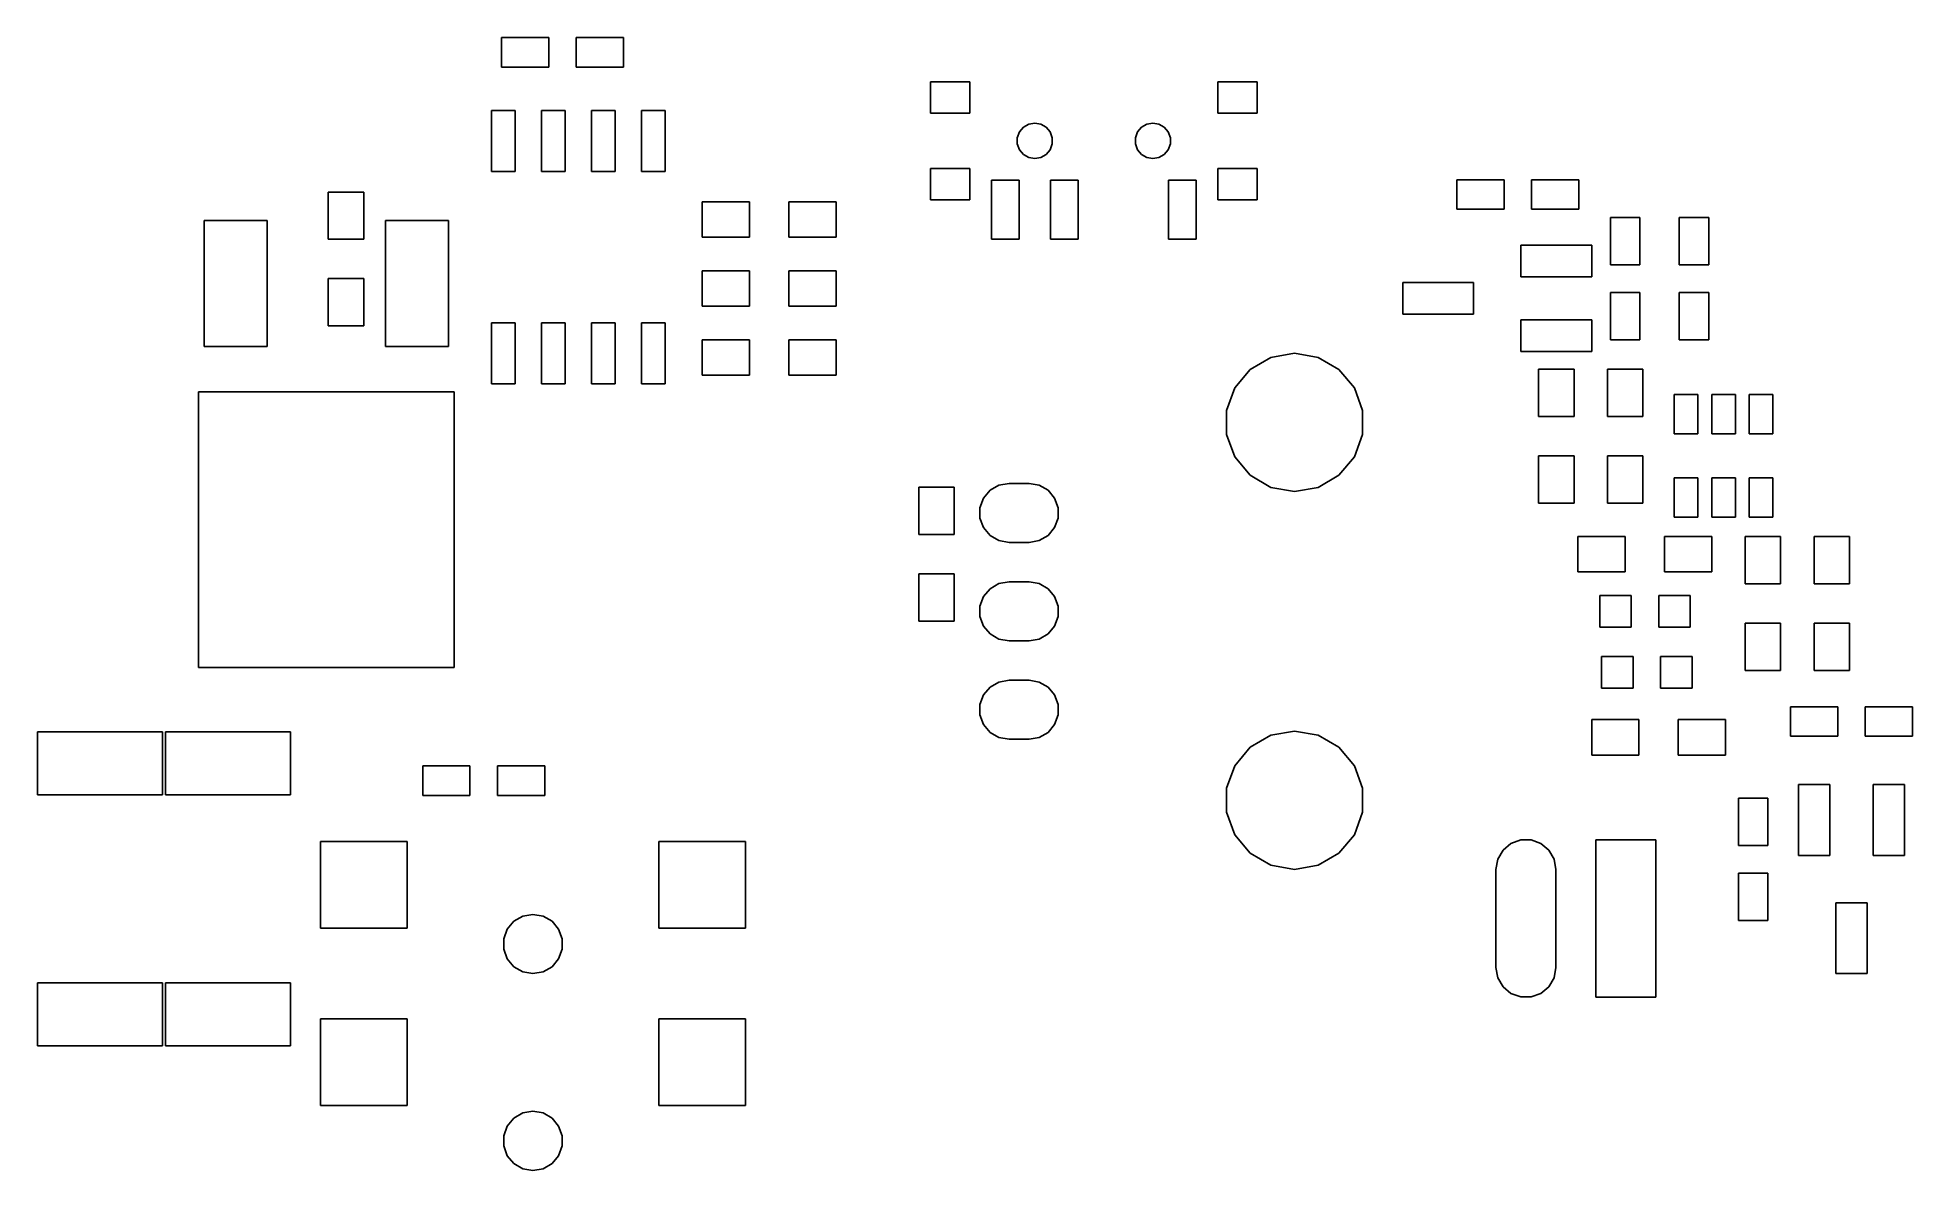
# Model space of a CAD drawing. Extents: x 110.2 to 157.8, y -99.4 to -70.6.
import ezdxf

# ---------------------------------------------------------------- set-up
doc = ezdxf.new("R2010")
doc.units = 0
doc.header["$MEASUREMENT"] = 0
doc.layers.add('BLACK', color=7, linetype='CONTINUOUS')

msp = doc.modelspace()

# ---------------------------------------------------------------- linework, layer by layer
at = {"layer": 'Black'}
for p, q in [((121.95, -71.375), (121.95, -70.625)), ((121.95, -70.625), (123.15, -70.625)), ((123.15, -70.625), (123.15, -71.375)), ((123.85, -71.375), (123.85, -70.625)), ((123.85, -70.625), (125.05, -70.625)), ((125.05, -70.625), (125.05, -71.375)), ((123.15, -71.375), (121.95, -71.375)), ((125.05, -71.375), (123.85, -71.375)), ((132.85, -72.55), (132.85, -71.75)), ((132.85, -71.75), (133.85, -71.75)), ((133.85, -71.75), (133.85, -72.55)), ((140.15, -72.55), (140.15, -71.75)), ((140.15, -71.75), (141.15, -71.75)), ((141.15, -71.75), (141.15, -72.55)), ((121.695, -74.025), (121.695, -72.475)), ((121.695, -72.475), (122.295, -72.475)), ((122.295, -72.475), (122.295, -74.025)), ((122.965, -74.025), (122.965, -72.475)), ((122.965, -72.475), (123.565, -72.475)), ((123.565, -72.475), (123.565, -74.025)), ((124.235, -74.025), (124.235, -72.475)), ((124.235, -72.475), (124.835, -72.475)), ((124.835, -72.475), (124.835, -74.025)), ((125.505, -74.025), (125.505, -72.475)), ((125.505, -72.475), (126.105, -72.475)), ((126.105, -72.475), (126.105, -74.025)), ((133.85, -72.55), (132.85, -72.55)), ((135.21, -72.904), (135.346, -72.8255)), ((135.346, -72.8255), (135.5, -72.7983)), ((135.5, -72.7983), (135.654, -72.8255)), ((135.654, -72.8255), (135.79, -72.904)), ((138.21, -72.904), (138.346, -72.8255)), ((138.346, -72.8255), (138.5, -72.7983)), ((138.5, -72.7983), (138.654, -72.8255)), ((138.654, -72.8255), (138.79, -72.904)), ((141.15, -72.55), (140.15, -72.55)), ((135.055, -73.1716), (135.109, -73.0241)), ((135.055, -73.3284), (135.055, -73.1716)), ((135.109, -73.4759), (135.055, -73.3284)), ((135.109, -73.0241), (135.21, -72.904)), ((135.79, -72.904), (135.891, -73.0241)), ((135.891, -73.0241), (135.945, -73.1716)), ((135.945, -73.3284), (135.891, -73.4759)), ((135.945, -73.1716), (135.945, -73.3284)), ((138.055, -73.1716), (138.109, -73.0241)), ((138.055, -73.3284), (138.055, -73.1716)), ((138.109, -73.4759), (138.055, -73.3284)), ((138.109, -73.0241), (138.21, -72.904)), ((138.79, -72.904), (138.891, -73.0241)), ((138.891, -73.0241), (138.945, -73.1716)), ((138.945, -73.3284), (138.891, -73.4759)), ((138.945, -73.1716), (138.945, -73.3284)), ((135.21, -73.596), (135.109, -73.4759)), ((135.346, -73.6745), (135.21, -73.596)), ((135.5, -73.7017), (135.346, -73.6745)), ((135.654, -73.6745), (135.5, -73.7017)), ((135.79, -73.596), (135.654, -73.6745)), ((135.891, -73.4759), (135.79, -73.596)), ((138.21, -73.596), (138.109, -73.4759)), ((138.346, -73.6745), (138.21, -73.596)), ((138.5, -73.7017), (138.346, -73.6745)), ((138.654, -73.6745), (138.5, -73.7017)), ((138.79, -73.596), (138.654, -73.6745)), ((138.891, -73.4759), (138.79, -73.596)), ((122.295, -74.025), (121.695, -74.025)), ((123.565, -74.025), (122.965, -74.025)), ((124.835, -74.025), (124.235, -74.025)), ((126.105, -74.025), (125.505, -74.025)), ((132.85, -74.75), (132.85, -73.95)), ((132.85, -73.95), (133.85, -73.95)), ((133.85, -73.95), (133.85, -74.75)), ((134.4, -75.75), (134.4, -74.25)), ((134.4, -74.25), (135.1, -74.25)), ((135.1, -74.25), (135.1, -75.75)), ((135.9, -75.75), (135.9, -74.25)), ((135.9, -74.25), (136.6, -74.25)), ((136.6, -74.25), (136.6, -75.75)), ((138.9, -75.75), (138.9, -74.25)), ((138.9, -74.25), (139.6, -74.25)), ((139.6, -74.25), (139.6, -75.75)), ((140.15, -74.75), (140.15, -73.95)), ((140.15, -73.95), (141.15, -73.95)), ((141.15, -73.95), (141.15, -74.75)), ((146.224, -74.9879), (146.224, -74.2379)), ((146.224, -74.2379), (147.424, -74.2379)), ((147.424, -74.2379), (147.424, -74.9879)), ((148.124, -74.9879), (148.124, -74.2379)), ((148.124, -74.2379), (149.324, -74.2379)), ((149.324, -74.2379), (149.324, -74.9879)), ((117.55, -75.75), (117.55, -74.55)), ((117.55, -74.55), (118.45, -74.55)), ((118.45, -74.55), (118.45, -75.75)), ((133.85, -74.75), (132.85, -74.75)), ((141.15, -74.75), (140.15, -74.75)), ((127.05, -75.7), (127.05, -74.8)), ((127.05, -74.8), (128.25, -74.8)), ((128.25, -74.8), (128.25, -75.7)), ((129.25, -75.7), (129.25, -74.8)), ((129.25, -74.8), (130.45, -74.8)), ((130.45, -74.8), (130.45, -75.7)), ((147.424, -74.9879), (146.224, -74.9879)), ((149.324, -74.9879), (148.124, -74.9879)), ((150.125, -76.4), (150.125, -75.2)), ((150.125, -75.2), (150.875, -75.2)), ((150.875, -75.2), (150.875, -76.4)), ((151.875, -76.4), (151.875, -75.2)), ((151.875, -75.2), (152.625, -75.2)), ((152.625, -75.2), (152.625, -76.4)), ((114.399, -78.476), (114.399, -75.2756)), ((114.399, -75.2756), (115.999, -75.2756)), ((115.999, -75.2756), (115.999, -78.476)), ((119.001, -78.476), (119.001, -75.2756)), ((119.001, -75.2756), (120.601, -75.2756)), ((120.601, -75.2756), (120.601, -78.476)), ((128.25, -75.7), (127.05, -75.7)), ((130.45, -75.7), (129.25, -75.7)), ((118.45, -75.75), (117.55, -75.75)), ((135.1, -75.75), (134.4, -75.75)), ((136.6, -75.75), (135.9, -75.75)), ((139.6, -75.75), (138.9, -75.75)), ((147.851, -76.7), (147.851, -75.8999)), ((147.851, -75.8999), (149.652, -75.8999)), ((149.652, -75.8999), (149.652, -76.7)), ((127.05, -77.45), (127.05, -76.55)), ((127.05, -76.55), (128.25, -76.55)), ((128.25, -76.55), (128.25, -77.45)), ((129.25, -77.45), (129.25, -76.55)), ((129.25, -76.55), (130.45, -76.55)), ((130.45, -76.55), (130.45, -77.45)), ((150.875, -76.4), (150.125, -76.4)), ((152.625, -76.4), (151.875, -76.4)), ((117.55, -77.95), (117.55, -76.75)), ((117.55, -76.75), (118.45, -76.75)), ((118.45, -76.75), (118.45, -77.95)), ((144.848, -77.65), (144.848, -76.8499)), ((144.848, -76.8499), (146.649, -76.8499)), ((146.649, -76.8499), (146.649, -77.65)), ((149.652, -76.7), (147.851, -76.7)), ((150.125, -78.3), (150.125, -77.1)), ((150.125, -77.1), (150.875, -77.1)), ((150.875, -77.1), (150.875, -78.3)), ((151.875, -78.3), (151.875, -77.1)), ((151.875, -77.1), (152.625, -77.1)), ((152.625, -77.1), (152.625, -78.3)), ((128.25, -77.45), (127.05, -77.45)), ((130.45, -77.45), (129.25, -77.45)), ((118.45, -77.95), (117.55, -77.95)), ((121.695, -79.425), (121.695, -77.875)), ((121.695, -77.875), (122.295, -77.875)), ((122.295, -77.875), (122.295, -79.425)), ((122.965, -79.425), (122.965, -77.875)), ((122.965, -77.875), (123.565, -77.875)), ((123.565, -77.875), (123.565, -79.425)), ((124.235, -79.425), (124.235, -77.875)), ((124.235, -77.875), (124.835, -77.875)), ((124.835, -77.875), (124.835, -79.425)), ((125.505, -79.425), (125.505, -77.875)), ((125.505, -77.875), (126.105, -77.875)), ((126.105, -77.875), (126.105, -79.425)), ((146.649, -77.65), (144.848, -77.65)), ((147.851, -78.6), (147.851, -77.7999)), ((147.851, -77.7999), (149.652, -77.7999)), ((149.652, -77.7999), (149.652, -78.6)), ((115.999, -78.476), (114.399, -78.476)), ((120.601, -78.476), (119.001, -78.476)), ((127.05, -79.2), (127.05, -78.3)), ((127.05, -78.3), (128.25, -78.3)), ((128.25, -78.3), (128.25, -79.2)), ((129.25, -79.2), (129.25, -78.3)), ((129.25, -78.3), (130.45, -78.3)), ((130.45, -78.3), (130.45, -79.2)), ((149.652, -78.6), (147.851, -78.6)), ((150.875, -78.3), (150.125, -78.3)), ((152.625, -78.3), (151.875, -78.3)), ((140.579, -79.5217), (140.971, -79.0543)), ((140.971, -79.0543), (141.499, -78.7493)), ((141.499, -78.7493), (142.1, -78.6433)), ((142.1, -78.6433), (142.701, -78.7493)), ((142.701, -78.7493), (143.229, -79.0543)), ((143.229, -79.0543), (143.621, -79.5217)), ((148.3, -80.25), (148.3, -79.05)), ((148.3, -79.05), (149.2, -79.05)), ((149.2, -79.05), (149.2, -80.25)), ((150.05, -80.25), (150.05, -79.05)), ((150.05, -79.05), (150.95, -79.05)), ((150.95, -79.05), (150.95, -80.25)), ((122.295, -79.425), (121.695, -79.425)), ((123.565, -79.425), (122.965, -79.425)), ((124.835, -79.425), (124.235, -79.425)), ((126.105, -79.425), (125.505, -79.425)), ((128.25, -79.2), (127.05, -79.2)), ((130.45, -79.2), (129.25, -79.2)), ((140.37, -80.095), (140.579, -79.5217)), ((143.621, -79.5217), (143.83, -80.095)), ((114.25, -86.6243), (114.25, -79.6241)), ((114.25, -79.6241), (120.75, -79.6241)), ((120.75, -79.6241), (120.75, -86.6243)), ((151.748, -80.6937), (151.748, -79.693)), ((151.748, -79.693), (152.347, -79.693)), ((152.347, -79.693), (152.347, -80.6937)), ((152.7, -80.6937), (152.7, -79.693)), ((152.7, -79.693), (153.3, -79.693)), ((153.3, -79.693), (153.3, -80.6937)), ((153.653, -80.6937), (153.653, -79.693)), ((153.653, -79.693), (154.252, -79.693)), ((154.252, -79.693), (154.252, -80.6937)), ((140.37, -80.705), (140.37, -80.095)), ((143.83, -80.095), (143.83, -80.705)), ((149.2, -80.25), (148.3, -80.25)), ((150.95, -80.25), (150.05, -80.25)), ((140.579, -81.2783), (140.37, -80.705)), ((143.83, -80.705), (143.621, -81.2783)), ((152.347, -80.6937), (151.748, -80.6937)), ((153.3, -80.6937), (152.7, -80.6937)), ((154.252, -80.6937), (153.653, -80.6937)), ((140.971, -81.7457), (140.579, -81.2783)), ((143.621, -81.2783), (143.229, -81.7457)), ((148.3, -82.45), (148.3, -81.25)), ((148.3, -81.25), (149.2, -81.25)), ((149.2, -81.25), (149.2, -82.45)), ((150.05, -82.45), (150.05, -81.25)), ((150.05, -81.25), (150.95, -81.25)), ((150.95, -81.25), (150.95, -82.45)), ((141.499, -82.0507), (140.971, -81.7457)), ((143.229, -81.7457), (142.701, -82.0507)), ((151.748, -82.807), (151.748, -81.8063)), ((151.748, -81.8063), (152.347, -81.8063)), ((152.347, -81.8063), (152.347, -82.807)), ((152.7, -82.807), (152.7, -81.8063)), ((152.7, -81.8063), (153.3, -81.8063)), ((153.3, -81.8063), (153.3, -82.807)), ((153.653, -82.807), (153.653, -81.8063)), ((153.653, -81.8063), (154.252, -81.8063)), ((154.252, -81.8063), (154.252, -82.807)), ((132.55, -83.25), (132.55, -82.05)), ((132.55, -82.05), (133.45, -82.05)), ((133.45, -82.05), (133.45, -83.25)), ((134.108, -82.5698), (134.197, -82.325)), ((134.197, -82.325), (134.364, -82.1255)), ((134.364, -82.1255), (134.59, -81.9952)), ((134.59, -81.9952), (134.846, -81.95)), ((134.846, -81.95), (135.354, -81.95)), ((135.354, -81.95), (135.61, -81.9952)), ((135.61, -81.9952), (135.836, -82.1255)), ((135.836, -82.1255), (136.003, -82.325)), ((136.003, -82.325), (136.092, -82.5698)), ((142.1, -82.1567), (141.499, -82.0507)), ((142.701, -82.0507), (142.1, -82.1567)), ((134.108, -82.8302), (134.108, -82.5698)), ((134.197, -83.075), (134.108, -82.8302)), ((136.092, -82.8302), (136.003, -83.075)), ((136.092, -82.5698), (136.092, -82.8302)), ((149.2, -82.45), (148.3, -82.45)), ((150.95, -82.45), (150.05, -82.45)), ((152.347, -82.807), (151.748, -82.807)), ((153.3, -82.807), (152.7, -82.807)), ((154.252, -82.807), (153.653, -82.807)), ((133.45, -83.25), (132.55, -83.25)), ((134.364, -83.2745), (134.197, -83.075)), ((134.59, -83.4048), (134.364, -83.2745)), ((135.836, -83.2745), (135.61, -83.4048)), ((136.003, -83.075), (135.836, -83.2745)), ((149.3, -84.2), (149.3, -83.3)), ((149.3, -83.3), (150.5, -83.3)), ((150.5, -83.3), (150.5, -84.2)), ((151.5, -84.2), (151.5, -83.3)), ((151.5, -83.3), (152.7, -83.3)), ((152.7, -83.3), (152.7, -84.2)), ((153.55, -84.5), (153.55, -83.3)), ((153.55, -83.3), (154.45, -83.3)), ((154.45, -83.3), (154.45, -84.5)), ((155.3, -84.5), (155.3, -83.3)), ((155.3, -83.3), (156.2, -83.3)), ((156.2, -83.3), (156.2, -84.5)), ((134.846, -83.45), (134.59, -83.4048)), ((135.354, -83.45), (134.846, -83.45)), ((135.61, -83.4048), (135.354, -83.45)), ((132.55, -85.45), (132.55, -84.25)), ((132.55, -84.25), (133.45, -84.25)), ((133.45, -84.25), (133.45, -85.45)), ((150.5, -84.2), (149.3, -84.2)), ((152.7, -84.2), (151.5, -84.2)), ((134.197, -84.825), (134.364, -84.6255)), ((134.364, -84.6255), (134.59, -84.4952)), ((134.59, -84.4952), (134.846, -84.45)), ((134.846, -84.45), (135.354, -84.45)), ((135.354, -84.45), (135.61, -84.4952)), ((135.61, -84.4952), (135.836, -84.6255)), ((135.836, -84.6255), (136.003, -84.825)), ((154.45, -84.5), (153.55, -84.5)), ((156.2, -84.5), (155.3, -84.5)), ((134.108, -85.0698), (134.197, -84.825)), ((134.108, -85.3302), (134.108, -85.0698)), ((136.003, -84.825), (136.092, -85.0698)), ((136.092, -85.0698), (136.092, -85.3302)), ((149.852, -85.5988), (149.852, -84.8012)), ((149.852, -84.8012), (150.649, -84.8012)), ((150.649, -84.8012), (150.649, -85.5988)), ((151.351, -85.5988), (151.351, -84.8012)), ((151.351, -84.8012), (152.148, -84.8012)), ((152.148, -84.8012), (152.148, -85.5988)), ((133.45, -85.45), (132.55, -85.45)), ((134.197, -85.575), (134.108, -85.3302)), ((134.364, -85.7745), (134.197, -85.575)), ((136.003, -85.575), (135.836, -85.7745)), ((136.092, -85.3302), (136.003, -85.575)), ((150.649, -85.5988), (149.852, -85.5988)), ((152.148, -85.5988), (151.351, -85.5988)), ((153.55, -86.7), (153.55, -85.5)), ((153.55, -85.5), (154.45, -85.5)), ((154.45, -85.5), (154.45, -86.7)), ((155.3, -86.7), (155.3, -85.5)), ((155.3, -85.5), (156.2, -85.5)), ((156.2, -85.5), (156.2, -86.7)), ((134.59, -85.9048), (134.364, -85.7745)), ((134.846, -85.95), (134.59, -85.9048)), ((135.354, -85.95), (134.846, -85.95)), ((135.61, -85.9048), (135.354, -85.95)), ((135.836, -85.7745), (135.61, -85.9048)), ((120.75, -86.6243), (114.25, -86.6243)), ((149.902, -87.1488), (149.902, -86.3512)), ((149.902, -86.3512), (150.699, -86.3512)), ((150.699, -86.3512), (150.699, -87.1488)), ((151.401, -87.1488), (151.401, -86.3512)), ((151.401, -86.3512), (152.198, -86.3512)), ((152.198, -86.3512), (152.198, -87.1488)), ((154.45, -86.7), (153.55, -86.7)), ((156.2, -86.7), (155.3, -86.7)), ((134.197, -87.325), (134.364, -87.1255)), ((134.364, -87.1255), (134.59, -86.9952)), ((134.59, -86.9952), (134.846, -86.95)), ((134.846, -86.95), (135.354, -86.95)), ((135.354, -86.95), (135.61, -86.9952)), ((135.61, -86.9952), (135.836, -87.1255)), ((135.836, -87.1255), (136.003, -87.325)), ((150.699, -87.1488), (149.902, -87.1488)), ((152.198, -87.1488), (151.401, -87.1488)), ((134.108, -87.5698), (134.197, -87.325)), ((134.108, -87.8302), (134.108, -87.5698)), ((136.003, -87.325), (136.092, -87.5698)), ((136.092, -87.5698), (136.092, -87.8302)), ((154.7, -88.375), (154.7, -87.625)), ((154.7, -87.625), (155.9, -87.625)), ((155.9, -87.625), (155.9, -88.375)), ((156.6, -88.375), (156.6, -87.625)), ((156.6, -87.625), (157.8, -87.625)), ((157.8, -87.625), (157.8, -88.375)), ((134.197, -88.075), (134.108, -87.8302)), ((134.364, -88.2745), (134.197, -88.075)), ((136.003, -88.075), (135.836, -88.2745)), ((136.092, -87.8302), (136.003, -88.075)), ((149.65, -88.85), (149.65, -87.95)), ((149.65, -87.95), (150.85, -87.95)), ((150.85, -87.95), (150.85, -88.85)), ((151.85, -88.85), (151.85, -87.95)), ((151.85, -87.95), (153.05, -87.95)), ((153.05, -87.95), (153.05, -88.85)), ((110.162, -89.8624), (110.162, -88.2622)), ((110.162, -88.2622), (113.337, -88.2622)), ((113.337, -88.2622), (113.337, -89.8624)), ((113.412, -89.8624), (113.412, -88.2622)), ((113.412, -88.2622), (116.587, -88.2622)), ((116.587, -88.2622), (116.587, -89.8624)), ((134.59, -88.4048), (134.364, -88.2745)), ((134.846, -88.45), (134.59, -88.4048)), ((135.354, -88.45), (134.846, -88.45)), ((135.61, -88.4048), (135.354, -88.45)), ((135.836, -88.2745), (135.61, -88.4048)), ((140.971, -88.6543), (141.499, -88.3493)), ((141.499, -88.3493), (142.1, -88.2433)), ((142.1, -88.2433), (142.701, -88.3493)), ((142.701, -88.3493), (143.229, -88.6543)), ((155.9, -88.375), (154.7, -88.375)), ((157.8, -88.375), (156.6, -88.375)), ((140.579, -89.1217), (140.971, -88.6543)), ((143.229, -88.6543), (143.621, -89.1217)), ((150.85, -88.85), (149.65, -88.85)), ((153.05, -88.85), (151.85, -88.85)), ((119.95, -89.875), (119.95, -89.125)), ((119.95, -89.125), (121.15, -89.125)), ((121.15, -89.125), (121.15, -89.875)), ((121.85, -89.875), (121.85, -89.125)), ((121.85, -89.125), (123.05, -89.125)), ((123.05, -89.125), (123.05, -89.875)), ((140.37, -89.695), (140.579, -89.1217)), ((143.621, -89.1217), (143.83, -89.695)), ((113.337, -89.8624), (110.162, -89.8624)), ((116.587, -89.8624), (113.412, -89.8624)), ((121.15, -89.875), (119.95, -89.875)), ((123.05, -89.875), (121.85, -89.875)), ((140.37, -90.305), (140.37, -89.695)), ((143.83, -89.695), (143.83, -90.305)), ((153.375, -91.15), (153.375, -89.95)), ((153.375, -89.95), (154.125, -89.95)), ((154.125, -89.95), (154.125, -91.15)), ((154.9, -91.3993), (154.9, -89.5984)), ((154.9, -89.5984), (155.7, -89.5984)), ((155.7, -89.5984), (155.7, -91.3993)), ((156.8, -91.3993), (156.8, -89.5984)), ((156.8, -89.5984), (157.6, -89.5984)), ((157.6, -89.5984), (157.6, -91.3993)), ((140.579, -90.8783), (140.37, -90.305)), ((143.83, -90.305), (143.621, -90.8783)), ((140.971, -91.3457), (140.579, -90.8783)), ((143.621, -90.8783), (143.229, -91.3457)), ((117.35, -93.25), (117.35, -91.05)), ((117.35, -91.05), (119.55, -91.05)), ((119.55, -91.05), (119.55, -93.25)), ((125.95, -93.25), (125.95, -91.05)), ((125.95, -91.05), (128.15, -91.05)), ((128.15, -91.05), (128.15, -93.25)), ((141.499, -91.6507), (140.971, -91.3457)), ((143.229, -91.3457), (142.701, -91.6507)), ((147.264, -91.4937), (147.396, -91.2646)), ((147.396, -91.2646), (147.599, -91.0944)), ((147.599, -91.0944), (147.848, -91.0039)), ((147.848, -91.0039), (148.112, -91.0039)), ((148.112, -91.0039), (148.361, -91.0944)), ((148.361, -91.0944), (148.564, -91.2646)), ((148.564, -91.2646), (148.696, -91.4937)), ((149.758, -95), (149.758, -91)), ((149.758, -91), (151.282, -91)), ((151.282, -91), (151.282, -95)), ((154.125, -91.15), (153.375, -91.15)), ((155.7, -91.3993), (154.9, -91.3993)), ((157.6, -91.3993), (156.8, -91.3993)), ((142.1, -91.7567), (141.499, -91.6507)), ((142.701, -91.6507), (142.1, -91.7567)), ((147.218, -91.7544), (147.264, -91.4937)), ((147.218, -94.2456), (147.218, -91.7544)), ((148.696, -91.4937), (148.742, -91.7544)), ((148.742, -91.7544), (148.742, -94.2456)), ((153.375, -93.05), (153.375, -91.85)), ((153.375, -91.85), (154.125, -91.85)), ((154.125, -91.85), (154.125, -93.05)), ((155.85, -94.4016), (155.85, -92.6007)), ((155.85, -92.6007), (156.65, -92.6007)), ((156.65, -92.6007), (156.65, -94.4016)), ((119.55, -93.25), (117.35, -93.25)), ((122.009, -93.5193), (122.098, -93.2736)), ((122.098, -93.2736), (122.266, -93.0733)), ((122.266, -93.0733), (122.493, -92.9425)), ((122.493, -92.9425), (122.75, -92.8971)), ((122.75, -92.8971), (123.007, -92.9425)), ((123.007, -92.9425), (123.234, -93.0733)), ((123.234, -93.0733), (123.402, -93.2736)), ((123.402, -93.2736), (123.491, -93.5193)), ((128.15, -93.25), (125.95, -93.25)), ((154.125, -93.05), (153.375, -93.05)), ((122.009, -93.7807), (122.009, -93.5193)), ((122.098, -94.0264), (122.009, -93.7807)), ((123.491, -93.7807), (123.402, -94.0264)), ((123.491, -93.5193), (123.491, -93.7807)), ((122.266, -94.2267), (122.098, -94.0264)), ((122.493, -94.3575), (122.266, -94.2267)), ((123.234, -94.2267), (123.007, -94.3575)), ((123.402, -94.0264), (123.234, -94.2267)), ((147.264, -94.5063), (147.218, -94.2456)), ((148.742, -94.2456), (148.696, -94.5063)), ((110.162, -96.2378), (110.162, -94.6376)), ((110.162, -94.6376), (113.337, -94.6376)), ((113.337, -94.6376), (113.337, -96.2378)), ((113.412, -96.2378), (113.412, -94.6376)), ((113.412, -94.6376), (116.587, -94.6376)), ((116.587, -94.6376), (116.587, -96.2378)), ((122.75, -94.4029), (122.493, -94.3575)), ((123.007, -94.3575), (122.75, -94.4029)), ((147.396, -94.7354), (147.264, -94.5063)), ((147.599, -94.9056), (147.396, -94.7354)), ((148.564, -94.7354), (148.361, -94.9056)), ((148.696, -94.5063), (148.564, -94.7354)), ((156.65, -94.4016), (155.85, -94.4016)), ((147.848, -94.9961), (147.599, -94.9056)), ((148.112, -94.9961), (147.848, -94.9961)), ((148.361, -94.9056), (148.112, -94.9961)), ((151.282, -95), (149.758, -95)), ((117.35, -97.75), (117.35, -95.55)), ((117.35, -95.55), (119.55, -95.55)), ((119.55, -95.55), (119.55, -97.75)), ((125.95, -97.75), (125.95, -95.55)), ((125.95, -95.55), (128.15, -95.55)), ((128.15, -95.55), (128.15, -97.75)), ((113.337, -96.2378), (110.162, -96.2378)), ((116.587, -96.2378), (113.412, -96.2378)), ((119.55, -97.75), (117.35, -97.75)), ((122.098, -98.2736), (122.266, -98.0733)), ((122.266, -98.0733), (122.493, -97.9425)), ((122.493, -97.9425), (122.75, -97.8971)), ((122.75, -97.8971), (123.007, -97.9425)), ((123.007, -97.9425), (123.234, -98.0733)), ((123.234, -98.0733), (123.402, -98.2736)), ((128.15, -97.75), (125.95, -97.75)), ((122.009, -98.5193), (122.098, -98.2736)), ((122.009, -98.7807), (122.009, -98.5193)), ((123.402, -98.2736), (123.491, -98.5193)), ((123.491, -98.5193), (123.491, -98.7807)), ((122.098, -99.0264), (122.009, -98.7807)), ((122.266, -99.2267), (122.098, -99.0264)), ((123.402, -99.0264), (123.234, -99.2267)), ((123.491, -98.7807), (123.402, -99.0264)), ((122.493, -99.3575), (122.266, -99.2267)), ((122.75, -99.4029), (122.493, -99.3575)), ((123.007, -99.3575), (122.75, -99.4029)), ((123.234, -99.2267), (123.007, -99.3575))]:
    msp.add_line(p, q, dxfattribs=at)

doc.saveas('drawing.dxf')
